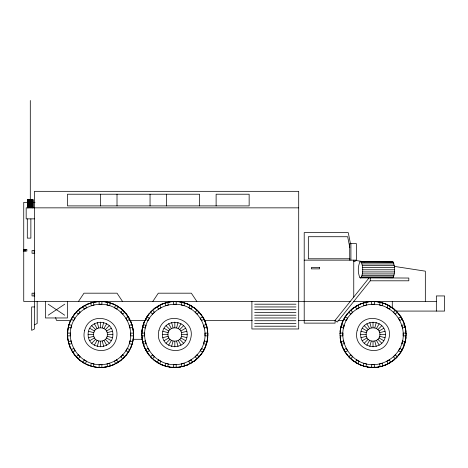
<?xml version="1.0" encoding="UTF-8"?>
<svg xmlns="http://www.w3.org/2000/svg" width="468" height="468" viewBox="0 0 468 468"><rect width="100%" height="100%" fill="white"/><g stroke="black" fill="none" stroke-linecap="round" stroke-linejoin="round"><path stroke-width="0.7" d="M360.512 278.045L361.068 277.764C363.303 272.932 363.303 266.643 361.068 261.811L359.962 261.811C357.722 266.643 357.722 272.932 359.962 277.764L408.816 278.045L408.816 280.8L370.276 280.8L337.241 322.089L335.088 320.369L298.356 320.369M359.962 277.764L392.974 277.764C395.214 272.932 395.214 266.643 392.974 261.811L360.512 261.53M67.562 331.531L67.924 328.805M88.107 334.48C87.943 318.398 113.045 318.398 112.882 334.48C113.045 350.561 87.943 350.561 88.107 334.48L93.612 334.48C93.278 325.64 107.71 325.64 107.377 334.48C107.71 343.319 93.278 343.319 93.612 334.48M133.064 340.154L133.427 337.428M141.892 331.531L142.249 328.805M162.431 334.48C162.267 318.398 187.375 318.398 187.212 334.48C187.375 350.561 162.267 350.561 162.431 334.48L167.942 334.48C167.602 325.64 182.04 325.64 181.701 334.48C182.04 343.319 167.602 343.319 167.942 334.48M207.394 340.154L207.751 337.428M340.096 331.531L340.452 328.805M340.084 333.766C340.183 316.333 355.662 301.357 373.025 301.445C390.704 301.334 406.171 316.801 406.06 334.48C406.171 352.158 390.704 367.626 373.025 367.515C355.967 367.579 340.499 353.077 340.177 335.901M360.641 334.48C360.477 318.398 385.579 318.398 385.416 334.48C385.579 350.561 360.477 350.561 360.641 334.48L366.146 334.48C365.812 325.64 380.244 325.64 379.911 334.48C380.244 343.319 365.812 343.319 366.146 334.48M405.598 340.154L405.955 337.428M97.291 346.443L98.713 341.125M102.276 327.828L103.703 322.51M171.616 346.443L173.043 341.125M176.606 327.828L178.027 322.51M369.819 346.443L371.247 341.125M374.81 327.828L376.231 322.51M404.288 344.343C401.38 354.627 392.582 363.303 382.198 365.929M404.662 342.956L405.779 338.791L405.779 335.919M69.451 323.107L70.504 320.568M130.49 348.391L131.543 345.846M143.775 323.107L144.828 320.568M204.814 348.391L205.867 345.846M341.979 323.107L343.032 320.568M403.018 348.391L404.071 345.846M94.302 345.209L97.052 340.441M103.937 328.518L106.686 323.751M145.741 319.346L144.302 321.838L142.073 330.168L142.073 333.04M146.461 318.105L148.613 314.367L151.152 311.828M168.626 345.209L171.382 340.441M178.261 328.518L181.017 323.751M344.664 318.105L342.506 321.838L340.277 330.168L340.277 333.76M345.384 316.859L346.817 314.367L348.853 312.337M366.83 345.209L369.585 340.441M376.465 328.518L379.22 323.751M78.472 301.445L83.977 293.184L117.012 293.184L122.517 301.445M152.796 301.445L158.307 293.184L191.336 293.184L196.847 301.445M73.447 315.461L75.126 313.279M147.777 315.461L149.45 313.279M125.863 355.68L127.542 353.498M200.193 355.68L201.866 353.498M345.981 315.461L347.654 313.279M398.397 355.68L400.07 353.498M368.948 278.045L335.088 320.369L335.088 323.125L304.206 323.125L304.206 232.625L348.25 232.625L350.509 243.916M76.319 312.337C70.867 317.918 67.603 325.939 67.743 333.76M78.355 310.302C83.93 304.849 91.956 301.585 99.778 301.725M91.734 343.237L95.63 339.347M105.358 329.612L109.255 325.716M152.679 310.302L154.709 308.272L158.447 306.113M166.064 343.237L169.954 339.347M179.689 329.612L183.579 325.716M196.964 358.652L194.934 360.688L187.463 364.999L183.994 365.929M197.982 357.64C210.898 345.846 210.898 323.107 197.982 311.319M350.883 310.302L352.919 308.272L360.383 303.96L364.549 302.843M364.268 343.237L368.158 339.347M377.892 329.612L381.789 325.716M79.291 309.108L81.479 307.435M153.621 309.108L155.803 307.435M119.516 361.524L121.698 359.851M193.84 361.524L196.022 359.851M351.825 309.108L354.007 307.435M392.044 361.524L394.226 359.851M48.192 315.21L64.707 304.2M89.768 340.675L94.536 337.919M106.452 331.04L111.226 328.284M159.693 305.399L162.18 303.96L166.345 302.843M164.093 340.675L168.86 337.919M180.783 331.04L185.55 328.284M362.296 340.675L367.064 337.919M378.986 331.04L383.754 328.284M391.868 261.811L392.424 261.53M34.427 324.845L37.177 323.47L37.177 301.445M86.58 304.487L89.125 303.434M160.91 304.487L163.449 303.434M111.864 365.526L114.408 364.473M186.194 365.526L188.733 364.473M359.114 304.487L361.659 303.434M384.398 365.526L386.937 364.473M167.731 302.468L170.51 301.725L174.102 301.725M88.528 337.685L93.846 336.258M107.143 332.695L112.46 331.274M162.858 337.685L168.176 336.258M181.467 332.695L186.785 331.274M365.935 302.468L368.714 301.725L371.586 301.725M182.602 366.298L179.133 367.228L170.51 367.228M361.062 337.685L366.38 336.258M379.671 332.695L384.994 331.274M378.033 367.047L380.812 366.298M94.817 301.907L97.549 301.55M169.147 301.907L171.873 301.55M367.351 301.907L370.077 301.55M103.44 367.409L106.172 367.052M177.77 367.409L180.496 367.052M375.974 367.409L378.7 367.052M28.016 202.34L23.739 202.34L23.739 301.445L350.842 301.445M32.906 202.34L35.041 202.34M298.701 207.85L26.167 207.85L26.167 218.86L34.427 218.86M34.784 250.515L32.029 250.515L32.029 253.27L34.784 253.27M349.894 258.763L308.336 258.781L308.336 236.714L347.671 236.732L349.801 247.402M304.206 260.149L356.417 260.149L356.417 243.635L349.719 243.635L349.719 260.149M353.755 261.53L355.13 261.53L355.13 260.149M359.962 261.811L392.974 261.811M361.583 262.636L393.489 262.636M362.027 263.946L393.933 263.946M362.367 265.66L394.272 265.66M362.577 267.649L394.489 267.649M362.653 269.784L394.559 269.784M362.577 271.926L394.489 271.926M362.367 273.915L394.272 273.915M362.027 275.629L393.933 275.629M361.583 276.939L393.489 276.939M34.784 293.184L32.029 293.184L32.029 295.94L34.784 295.94M353.755 301.445L436.34 301.445M101.93 301.725L104.809 301.725L107.581 302.468M175.541 301.725L179.133 301.725L181.912 302.468M374.464 301.725L377.337 301.725L380.115 302.468M254.656 304.2L295.946 304.2M34.427 306.95L31.672 306.95L31.672 330.35L34.427 328.975L34.427 191.33L298.701 191.33L298.701 328.975L251.901 328.975L251.901 301.445M254.656 306.95L295.946 306.95M254.656 309.705L295.946 309.705M395.905 311.08L444.6 311.08L444.6 295.94L436.34 295.94L436.34 311.08M254.656 312.454L295.946 312.454M254.656 315.21L295.946 315.21M254.656 317.959L295.946 317.959M71.066 320.369L56.447 320.369L55.633 317.567M129.537 320.369L145.612 320.369M204.077 320.369L252.316 320.369M337.984 320.369L343.781 320.369M254.656 320.715L295.946 320.715M254.656 323.47L295.946 323.47M254.656 326.219L295.946 326.219M107.377 334.48L112.882 334.48M181.701 334.48L187.212 334.48M379.911 334.48L385.416 334.48M133.403 339.3L142.155 339.3M96.186 367.228C113.695 369.65 131.046 356.335 133.245 338.791C135.305 323.008 124.716 306.347 108.974 302.843M368.714 367.228L377.337 367.228M375.974 301.55L378.7 301.907M177.77 301.55L180.496 301.907M103.44 301.55L106.172 301.907M367.351 367.052L370.077 367.409M169.147 367.052L171.873 367.409M94.817 367.052L97.549 367.409M355.189 260.372L364.49 261.805M394.553 266.427L425.33 271.165L425.33 301.445M381.502 302.843L385.667 303.96L388.159 305.399M361.062 331.274L366.38 332.695M379.671 336.258L384.994 337.685M183.298 302.843L187.463 303.96L194.934 308.272L196.964 310.302M363.852 365.929C350.608 362.601 340.417 349.549 340.277 335.919M365.245 366.298L368.018 367.047M162.858 331.274L168.176 332.695M181.467 336.258L186.785 337.685M88.528 331.274L93.846 332.695M107.143 336.258L112.46 337.685M165.649 365.929C152.404 362.601 142.213 349.549 142.073 335.919M167.041 366.298L169.814 367.047M91.324 365.929C83.509 363.969 76.407 358.517 72.493 351.474M92.711 366.298L95.49 367.047M384.398 303.434L386.937 304.487M359.114 364.473L361.659 365.526M186.194 303.434L188.733 304.487M111.864 303.434L114.408 304.487M160.91 364.473L163.449 365.526M86.58 364.473L89.125 365.526M389.399 306.113L393.138 308.272L395.167 310.302M362.296 328.284L367.064 331.04M378.986 337.919L383.754 340.675M164.093 328.284L168.86 331.04M180.783 337.919L185.55 340.675M89.768 328.284L94.536 331.04M106.452 337.919L111.226 340.675M48.192 304.2L64.707 315.21M392.044 307.435L394.226 309.108M351.825 359.851L354.007 361.524M193.84 307.435L196.022 309.108M119.516 307.435L121.698 309.108M153.621 359.851L155.803 361.524M79.291 359.851L81.479 361.524M397.203 312.337C402.655 317.918 405.92 325.939 405.779 333.76M364.268 325.716L368.158 329.612M377.892 339.347L381.789 343.237M166.064 325.716L169.954 329.612M179.689 339.347L183.579 343.237M91.734 325.716L95.63 329.612M105.358 339.347L109.255 343.237M398.397 313.279L400.07 315.461M345.981 353.498L347.654 355.68M200.193 313.279L201.866 315.461M125.863 313.279L127.542 315.461M147.777 353.498L149.45 355.68M73.447 353.498L75.126 355.68M366.83 323.751L369.585 328.518M376.465 340.441L379.22 345.209M168.626 323.751L171.382 328.518M178.261 340.441L181.017 345.209M94.302 323.751L97.052 328.518M103.937 340.441L106.686 345.209M71.774 350.234L69.978 347.121L68.86 342.956M403.018 320.568L404.071 323.107M341.979 345.846L343.032 348.391M204.814 320.568L205.867 323.107M143.775 345.846L144.828 348.391M130.49 320.568L131.543 323.107M69.451 345.846L70.504 348.391M369.819 322.51L371.247 327.828M374.81 341.125L376.231 346.443M171.616 322.51L173.043 327.828M176.606 341.125L178.027 346.443M97.291 322.51L98.713 327.828M102.276 341.125L103.703 346.443M68.486 341.57L67.743 338.791L67.743 335.919M405.598 328.805L405.955 331.531M340.096 337.428L340.452 340.154M207.394 328.805L207.751 331.531M141.892 337.428L142.249 340.154M133.064 328.805L133.427 331.531M67.562 337.428L67.924 340.154M392.295 301.445L392.295 308.324M374.4 301.445L374.4 304.34L371.65 304.34L371.65 301.445M373.025 322.089L373.025 327.594M373.025 341.359L373.025 346.864M370.276 278.045L370.276 280.8M353.755 260.149L353.755 297.098M350.912 243.635L350.912 260.149M216.117 205.902L216.117 194.22L249.146 194.22L249.146 205.902L67.462 205.902L67.462 194.22L199.596 194.22L199.596 205.902M176.196 301.445L176.196 304.34L173.447 304.34L173.447 301.445M174.821 322.089L174.821 327.594M174.821 341.359L174.821 346.864M166.561 194.22L166.561 205.902M150.047 194.22L150.047 205.902M117.012 194.22L117.012 205.902M101.872 301.445L101.872 304.34L99.117 304.34L99.117 301.445M100.497 194.22L100.497 205.902M100.497 322.089L100.497 327.594M100.497 341.359L100.497 346.864M67.462 301.445L67.462 317.959L45.437 317.959L45.437 301.445M34.164 250.515L34.164 253.27M34.164 293.184L34.164 295.94M33.052 207.85L33.052 199.59L27.548 199.59L27.548 207.85M32.959 199.59L32.959 207.85M32.684 199.59L32.684 207.85M32.245 199.59L32.245 207.85M31.672 199.59L31.672 207.85M31.011 199.59L31.011 207.85M30.865 218.948L30.865 238.13L27.302 238.13L27.302 218.948M30.297 100.485L30.297 207.85M29.583 199.59L29.583 207.85M28.922 199.59L28.922 207.85M28.349 199.59L28.349 207.85M27.916 199.59L27.916 207.85M27.641 199.59L27.641 207.85M25.535 249.684L25.535 251.059M24.728 249.684L24.728 251.059M68.585 325.927C63.905 342.98 74.839 361.916 91.944 366.385C108.991 371.071 127.934 360.138 132.403 343.026C137.089 325.98 126.149 307.037 109.044 302.568C91.997 297.888 73.055 308.821 68.585 325.927M71.247 326.641C66.953 342.272 76.974 359.629 92.658 363.73C108.283 368.024 125.646 357.997 129.747 342.319C134.035 326.687 124.014 309.325 108.33 305.23C92.705 300.936 75.342 310.963 71.247 326.641M84.679 330.238C78.969 350.719 111.021 359.307 116.31 338.715C122.025 318.24 89.973 309.646 84.679 330.238M142.916 325.927C138.23 342.98 149.163 361.916 166.275 366.385C183.321 371.071 202.264 360.138 206.727 343.026C211.413 325.98 200.479 307.037 183.374 302.568C166.321 297.888 147.385 308.821 142.916 325.927M145.571 326.641C141.278 342.272 151.304 359.629 166.982 363.73C182.614 368.024 199.976 357.997 204.071 342.319C208.365 326.687 198.338 309.325 182.66 305.23C167.029 300.936 149.666 310.963 145.571 326.641M159.003 330.238C153.293 350.719 185.346 359.307 190.64 338.715C196.349 318.24 164.297 309.646 159.003 330.238M343.775 326.641C339.481 342.272 349.508 359.629 365.186 363.73C380.817 368.024 398.18 357.997 402.275 342.319C406.569 326.687 396.542 309.325 380.864 305.23C365.233 300.936 347.876 310.963 343.775 326.641M357.207 330.238C351.497 350.719 383.549 359.307 388.844 338.715C394.553 318.24 362.501 309.646 357.207 330.238M68.942 324.599L68.229 327.261L71.025 328.01L71.739 325.348L68.942 324.599M91.365 363.238L90.617 366.029L93.272 366.742L94.021 363.946L91.365 363.238M107.716 302.217L106.967 305.007L109.623 305.721L110.372 302.925L107.716 302.217M129.964 340.95L129.25 343.611L132.046 344.36L132.76 341.698L129.964 340.95M143.272 324.599L142.559 327.261L145.355 328.01L146.063 325.348L143.272 324.599M165.69 363.238L164.941 366.029L167.602 366.742L168.351 363.946L165.69 363.238M182.04 302.217L181.291 305.007L183.953 305.721L184.702 302.925L182.04 302.217M204.294 340.95L203.58 343.611L206.376 344.36L207.084 341.698L204.294 340.95M341.476 324.599L340.762 327.261L343.559 328.01L344.267 325.348L341.476 324.599M363.893 363.238L363.145 366.029L365.806 366.742L366.555 363.946L363.893 363.238M380.244 302.217L379.495 305.007L382.157 305.721L382.906 302.925L380.244 302.217M402.498 340.95L401.784 343.611L404.58 344.36L405.288 341.698L402.498 340.95M72.575 316.772L71.2 319.153L73.704 320.603L75.079 318.217L72.575 316.772M84.234 359.892L82.783 362.402L85.17 363.776L86.615 361.267L84.234 359.892M115.818 305.183L114.373 307.687L116.754 309.067L118.205 306.558L115.818 305.183M127.284 348.356L125.91 350.743L128.413 352.188L129.794 349.807L127.284 348.356M146.899 316.772L145.525 319.153L148.028 320.603L149.409 318.217L146.899 316.772M158.558 359.892L157.113 362.402L159.494 363.776L160.945 361.267L158.558 359.892M190.148 305.183L188.698 307.687L191.084 309.067L192.529 306.558L190.148 305.183M201.614 348.356L200.234 350.743L202.743 352.188L204.118 349.807L201.614 348.356M345.103 316.772L343.728 319.153L346.238 320.603L347.613 318.217L345.103 316.772M356.762 359.892L355.317 362.402L357.698 363.776L359.149 361.267L356.762 359.892M388.352 305.183L386.901 307.687L389.288 309.067L390.733 306.558L388.352 305.183M399.818 348.356L398.438 350.743L400.947 352.188L402.322 349.807L399.818 348.356M78.109 310.149L76.161 312.092L78.209 314.139L80.157 312.191L78.109 310.149M122.879 310.149L120.832 312.191L122.78 314.139L124.827 312.092L122.879 310.149M78.209 354.82L76.161 356.862L78.109 358.81L80.157 356.762L78.209 354.82M152.433 310.149L150.491 312.092L152.539 314.139L154.481 312.191L152.433 310.149M122.78 354.82L120.832 356.762L122.879 358.81L124.827 356.862L122.78 354.82M152.539 354.82L150.491 356.862L152.433 358.81L154.481 356.762L152.539 354.82M197.209 310.149L195.162 312.191L197.11 314.139L199.152 312.092L197.209 310.149M197.11 354.82L195.162 356.762L197.209 358.81L199.152 356.862L197.11 354.82M350.643 310.149L348.695 312.092L350.743 314.139L352.685 312.191L350.643 310.149M350.743 354.82L348.695 356.862L350.643 358.81L352.685 356.762L350.743 354.82M395.413 310.149L393.366 312.191L395.314 314.139L397.355 312.092L395.413 310.149M395.314 354.82L393.366 356.762L395.413 358.81L397.355 356.862L395.314 354.82M85.17 305.183L82.783 306.558L84.234 309.067L86.615 307.687L85.17 305.183M73.704 348.356L71.2 349.807L72.575 352.188L75.079 350.743L73.704 348.356M128.413 316.772L125.91 318.217L127.284 320.603L129.794 319.153L128.413 316.772M159.494 305.183L157.113 306.558L158.558 309.067L160.945 307.687L159.494 305.183M116.754 359.892L114.373 361.267L115.818 363.776L118.205 362.402L116.754 359.892M148.028 348.356L145.525 349.807L146.899 352.188L149.409 350.743L148.028 348.356M202.743 316.772L200.234 318.217L201.614 320.603L204.118 319.153L202.743 316.772M191.084 359.892L188.698 361.267L190.148 363.776L192.529 362.402L191.084 359.892M357.698 305.183L355.317 306.558L356.762 309.067L359.149 307.687L357.698 305.183M346.238 348.356L343.728 349.807L345.103 352.188L347.613 350.743L346.238 348.356M400.947 316.772L398.438 318.217L399.818 320.603L402.322 319.153L400.947 316.772M389.288 359.892L386.901 361.267L388.352 363.776L390.733 362.402L389.288 359.892M93.272 302.217L90.617 302.925L91.365 305.721L94.021 305.007L93.272 302.217M167.602 302.217L164.941 302.925L165.69 305.721L168.351 305.007L167.602 302.217M71.025 340.95L68.229 341.698L68.942 344.36L71.739 343.611L71.025 340.95M132.046 324.599L129.25 325.348L129.964 328.01L132.76 327.261L132.046 324.599M145.355 340.95L142.559 341.698L143.272 344.36L146.063 343.611L145.355 340.95M206.376 324.599L203.58 325.348L204.294 328.01L207.084 327.261L206.376 324.599M109.623 363.238L106.967 363.946L107.716 366.742L110.372 366.029L109.623 363.238M365.806 302.217L363.145 302.925L363.893 305.721L366.555 305.007L365.806 302.217M183.953 363.238L181.291 363.946L182.04 366.742L184.702 366.029L183.953 363.238M343.559 340.95L340.762 341.698L341.476 344.36L344.267 343.611L343.559 340.95M404.58 324.599L401.784 325.348L402.498 328.01L405.288 327.261L404.58 324.599M382.157 363.238L379.495 363.946L380.244 366.742L382.906 366.029L382.157 363.238M26.869 249.684L23.4 249.684L23.4 251.059L26.869 251.059L26.869 249.684M319.609 267.497L311.349 267.497L311.349 268.872L319.609 268.872L319.609 267.497M70.352 333.105L67.462 333.105L67.462 335.854L70.352 335.854L70.352 333.105M133.526 333.105L130.636 333.105L130.636 335.854L133.526 335.854L133.526 333.105M144.682 333.105L141.786 333.105L141.786 335.854L144.682 335.854L144.682 333.105M207.856 333.105L204.961 333.105L204.961 335.854L207.856 335.854L207.856 333.105M342.886 333.105L339.99 333.105L339.99 335.854L342.886 335.854L342.886 333.105M406.06 333.105L403.164 333.105L403.164 335.854L406.06 335.854L406.06 333.105M101.872 364.619L99.117 364.619L99.117 367.515L101.872 367.515L101.872 364.619M176.196 364.619L173.447 364.619L173.447 367.515L176.196 367.515L176.196 364.619M374.4 364.619L371.65 364.619L371.65 367.515L374.4 367.515L374.4 364.619"/></g></svg>
